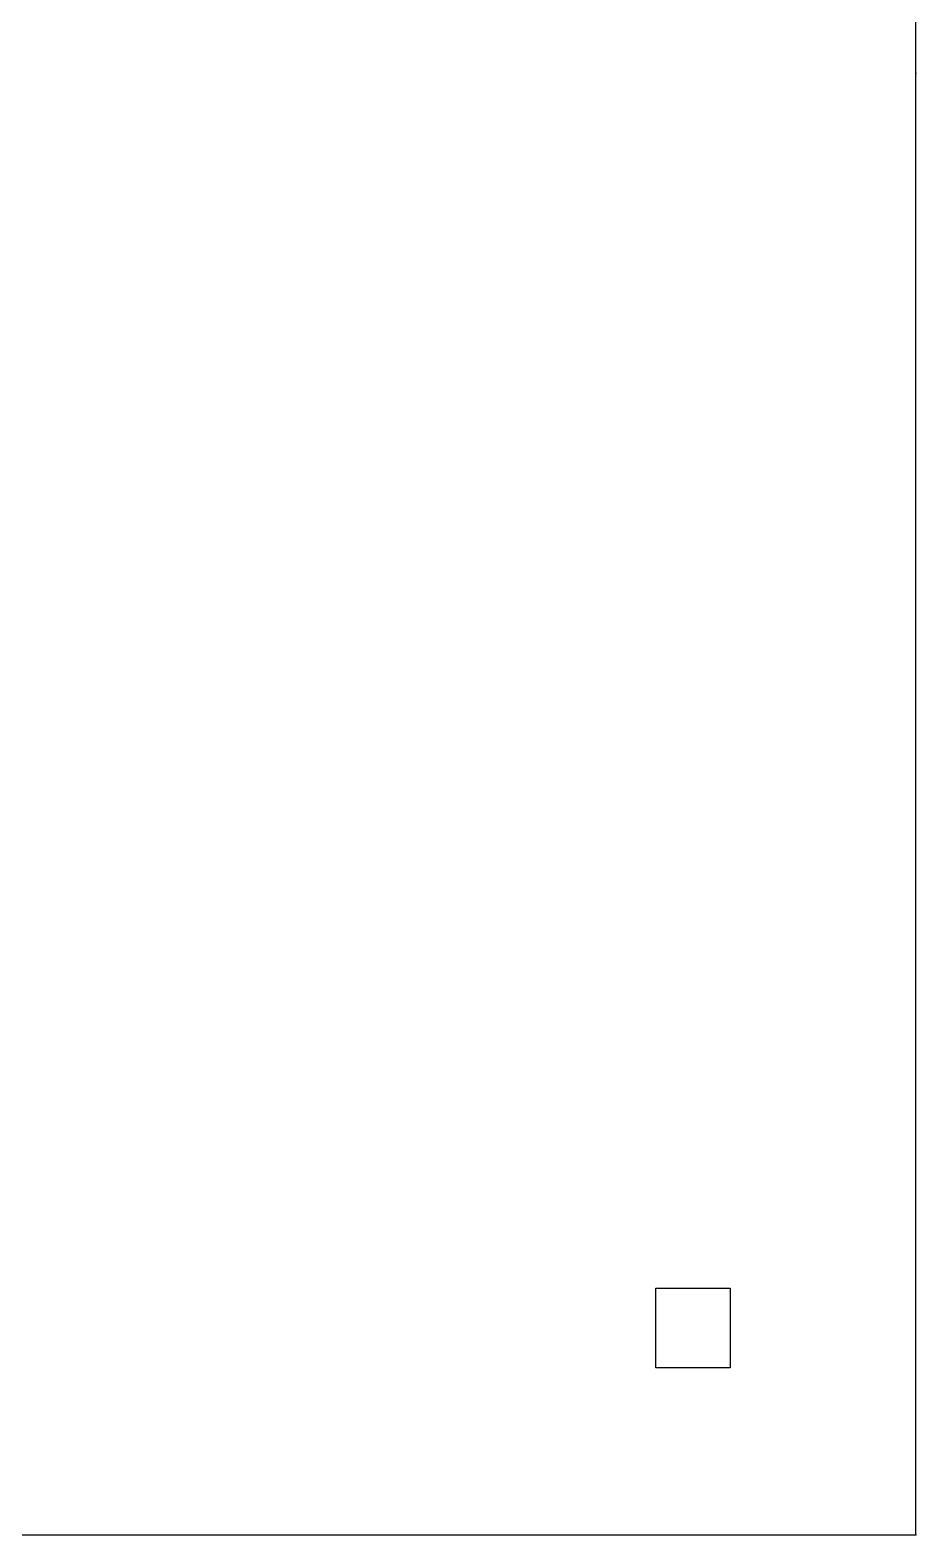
# Model space of a CAD drawing. Header units: inches. Extents: x 72602 to 350810, y -122122 to 43597.
# Drawn here: x 177693 to 184356, y -109471 to -98148 of the extents above; entities that cross this region are included whole.
import ezdxf

# ---------------------------------------------------------------- set-up
doc = ezdxf.new("R2010")
doc.units = ezdxf.units.IN
doc.header["$MEASUREMENT"] = 0
doc.layers.add('M-X-BKGD', color=8, linetype='Continuous')

msp = doc.modelspace()

# ---------------------------------------------------------------- linework, layer by layer
at = {"layer": 'M-X-BKGD'}
for p, q in [((184356, -98471), (184356, -46471)), ((184356, -98471), (184356, -46471)), ((184356, -109471), (184356, -98471)), ((184356, -109471), (184356, -98471)), ((100636, -109471), (184356, -109471)), ((100636, -109471), (184356, -109471))]:
    msp.add_line(p, q, dxfattribs=at)
msp.add_lwpolyline([(182959, -108214), (182399, -108214), (182399, -107613), (182959, -107613)], close=True, dxfattribs=at)
msp.add_lwpolyline([(182959, -108214), (182399, -108214), (182399, -107613), (182959, -107613)], close=True, dxfattribs=at)
for p in [(184356, -98471), (184356, -98471), (184356, -109471), (184356, -109471)]:
    msp.add_point(p, dxfattribs=at)

doc.saveas('drawing.dxf')
